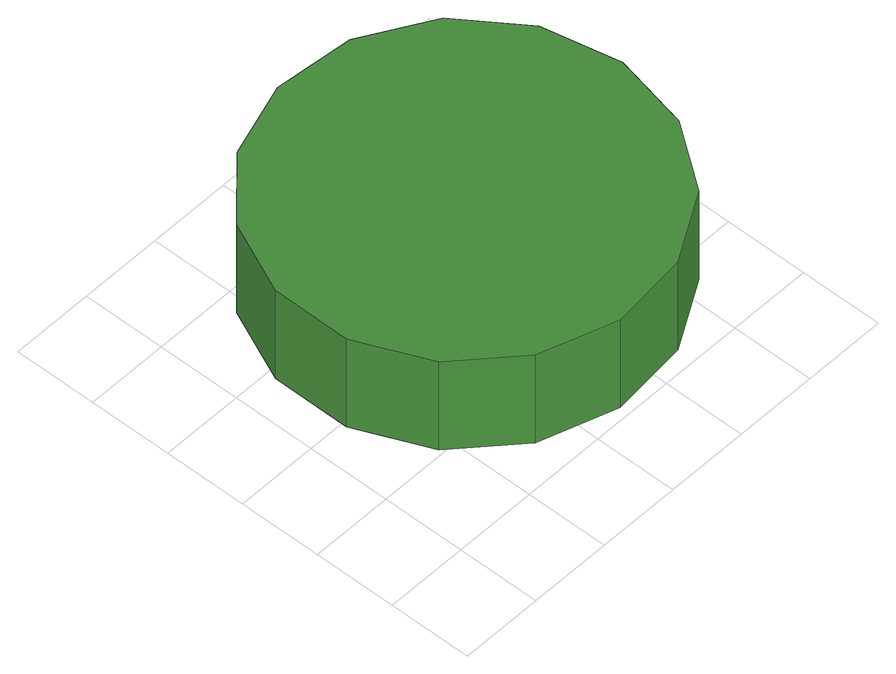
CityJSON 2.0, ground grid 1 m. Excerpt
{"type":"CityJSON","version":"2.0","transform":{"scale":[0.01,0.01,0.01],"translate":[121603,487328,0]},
"CityObjects":{
"tree1":{"type":"SolitaryVegetationObject","attributes":{"function":"something"},"geometry":[{"type":"MultiSurface","lod":"1","boundaries":[[[0,1,2,3,4,5,6,7,8,9,10,11,12,13,14]],[[15,16,17,18,19,20,21,22,23,24,25,26,27,28,29]],[[0,29,28,1]],[[1,28,27,2]],[[2,27,26,3]],[[3,26,25,4]],[[4,25,24,5]],[[5,24,23,6]],[[6,23,22,7]],[[7,22,21,8]],[[8,21,20,9]],[[9,20,19,10]],[[10,19,18,11]],[[11,18,17,12]],[[12,17,16,13]],[[13,16,15,14]],[[14,15,29,0]]]}]}
},
"vertices":[
[500,241,144],[480,335,144],[424,412,144],[341,460,144],[246,470,144],[155,441,144],[84,377,144],[45,289,144],[45,194,144],[84,106,144],[155,42,144],[246,12,144],[341,22,144],[424,70,144],[480,148,144],[480,148,15],[424,70,15],[341,22,15],[246,12,15],[155,42,15],[84,106,15],[45,194,15],[45,289,15],[84,377,15],[155,441,15],[246,470,15],[341,460,15],[424,412,15],[480,335,15],[500,241,15]
]}
